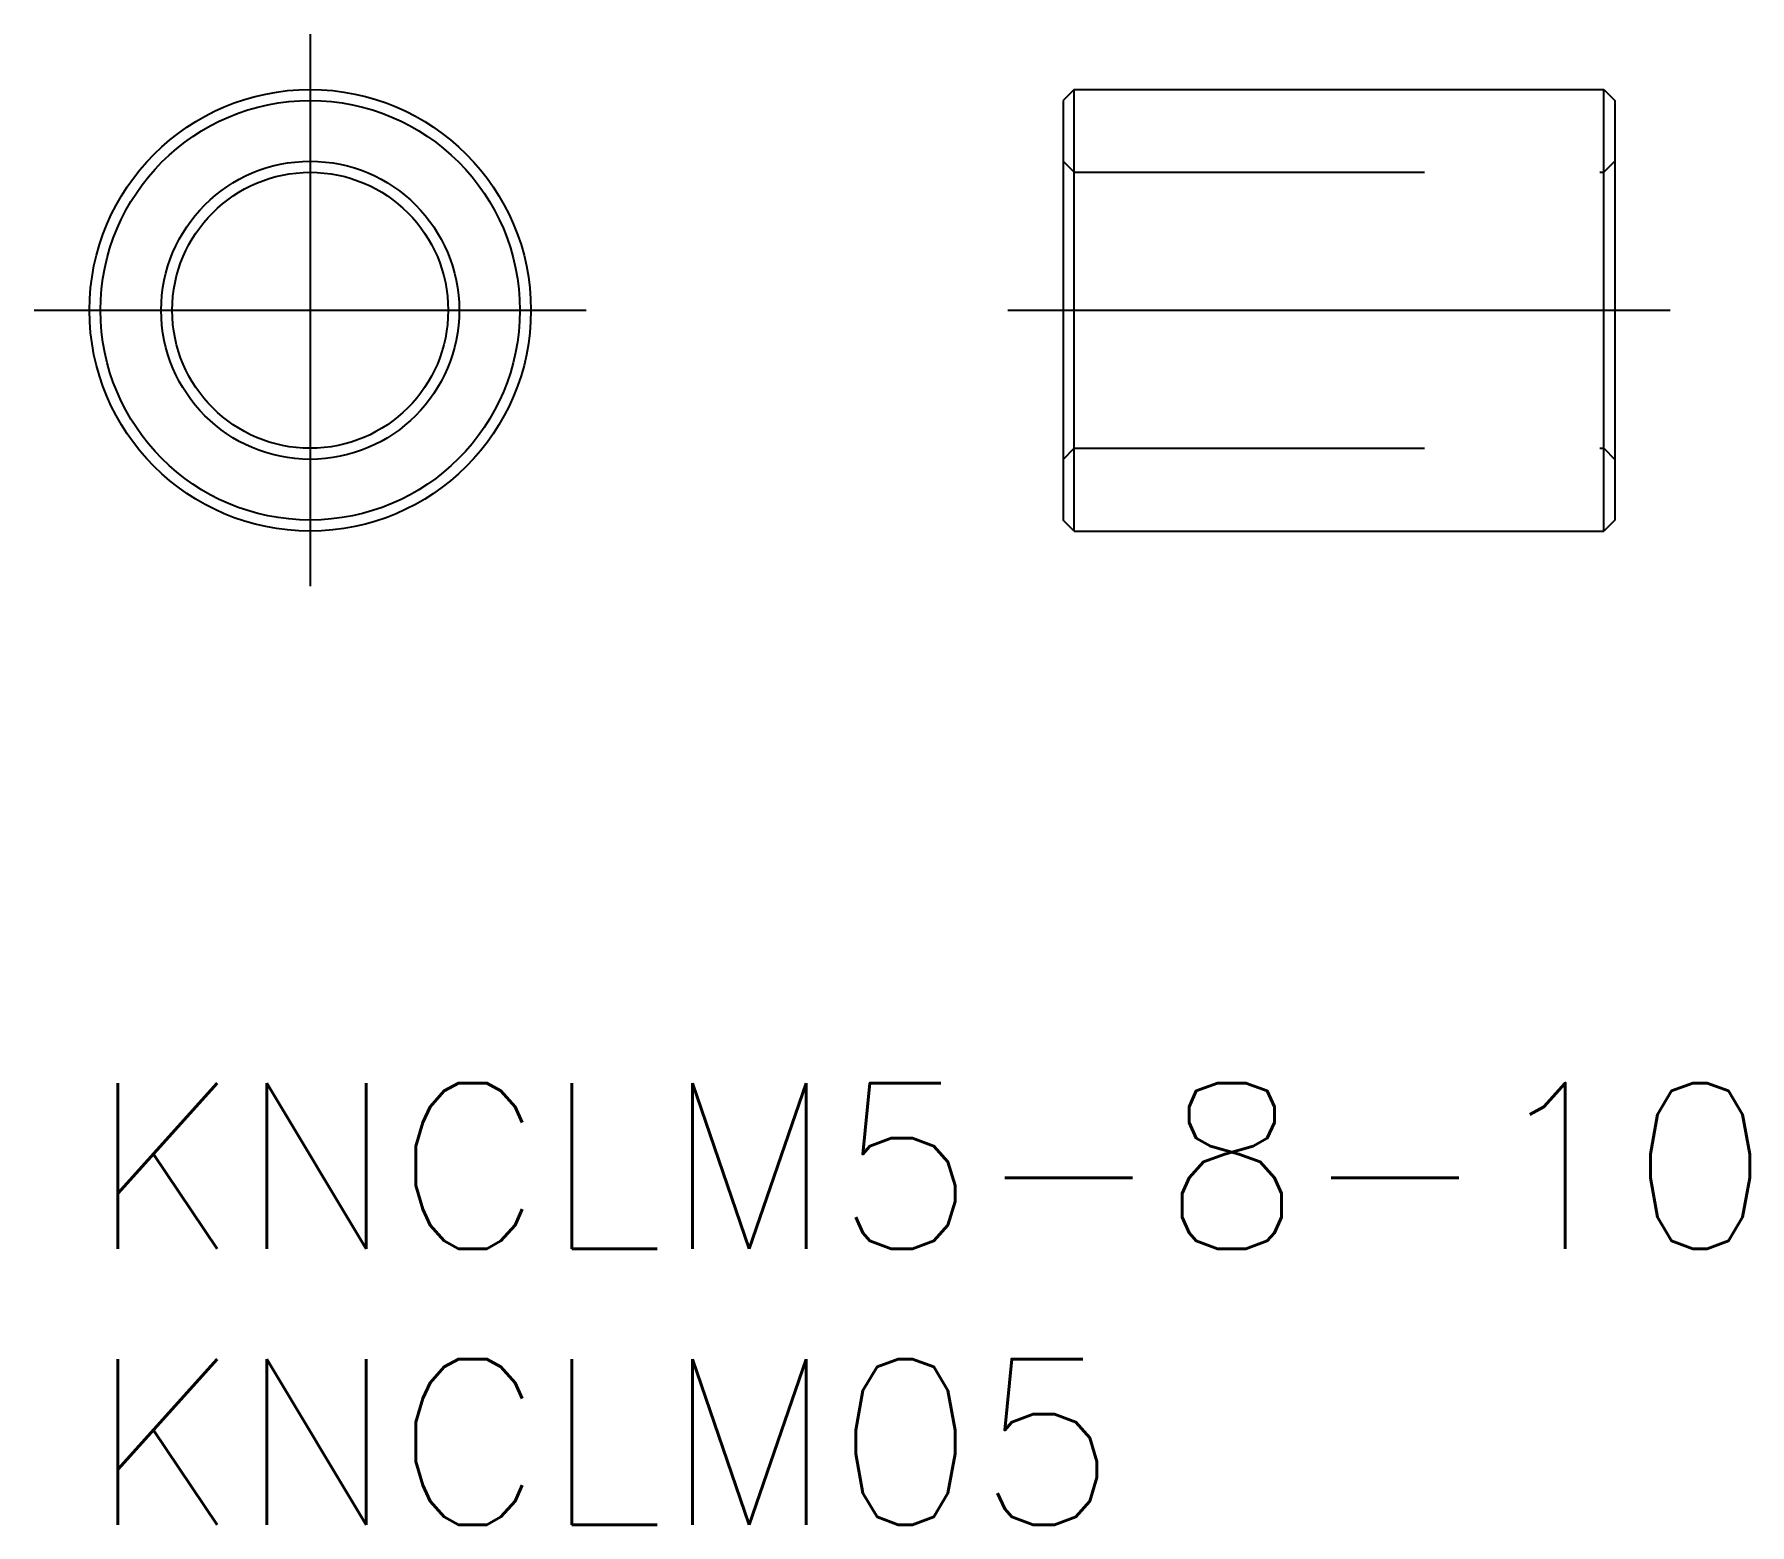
# Model space of a CAD drawing. Extents: x -1 to 30.1, y -8 to 19.
import ezdxf

# ---------------------------------------------------------------- set-up
doc = ezdxf.new("R2010")
doc.units = 0
doc.header["$LTSCALE"] = 0.5
doc.linetypes.add('CENTER', pattern=[50.8, 31.75, -6.35, 6.35, -6.35])
doc.linetypes.add('DASHED', pattern=[19.05, 12.7, -6.35])
for name, color, linetype in [('MSM_CENTER', 1, 'CENTER'), ('MSM_CONTINUOUS', 7, 'CONTINUOUS'), ('MSM_DASHED', 4, 'DASHED'), ('MSM_PART_NUMBER', 7, 'CONTINUOUS')]:
    doc.layers.add(name, color=color, linetype=linetype)
doc.styles.get("Standard").update_dxf_attribs({"font": 'txt.shx', "height": 1, "bigfont": 'bigfont.shx'})

# ---------------------------------------------------------------- blocks, each defined once
blk = doc.blocks.new('*U11')
at = {"layer": 'MSM_PART_NUMBER'}
blk.add_text('KNCLM5-8-10', height=3, dxfattribs=at).set_placement((0, -3))
blk = doc.blocks.new('*U12')
at = {"layer": 'MSM_PART_NUMBER'}
blk.add_text('KNCLM05', height=3, dxfattribs=at).set_placement((0, -8))

msp = doc.modelspace()

# ---------------------------------------------------------------- linework, layer by layer
at = {"layer": 'MSM_CENTER'}
for p, q in [((4, 19), (4, 9)), ((-1, 14), (9, 14)), ((16.643, 14), (28.643, 14))]:
    msp.add_line(p, q, dxfattribs=at)
at = {"layer": 'MSM_CONTINUOUS'}
for p, q in [((17.843, 18), (17.643, 17.8)), ((17.643, 17.8), (17.643, 10.2)), ((17.843, 18), (27.443, 18)), ((17.843, 10), (17.843, 18)), ((27.443, 10), (27.443, 18)), ((27.443, 18), (27.643, 17.8)), ((27.643, 17.8), (27.643, 10.2)), ((17.843, 10), (17.643, 10.2)), ((17.843, 10), (27.443, 10)), ((27.643, 10.2), (27.443, 10))]:
    msp.add_line(p, q, dxfattribs=at)
for radius in [4, 3.8, 2.7, 2.5]:
    msp.add_circle((4, 14), radius, dxfattribs=at)
at = {"layer": 'MSM_DASHED'}
for p, q in [((17.843, 16.5), (17.643, 16.7)), ((17.843, 16.5), (27.443, 16.5)), ((27.443, 16.5), (27.643, 16.7)), ((17.843, 11.5), (17.643, 11.3)), ((17.843, 11.5), (27.443, 11.5)), ((27.443, 11.5), (27.643, 11.3))]:
    msp.add_line(p, q, dxfattribs=at)

# ---------------------------------------------------------------- block references
at = {"layer": 'MSM_CONTINUOUS'}
for name in ['*U11', '*U12']:
    msp.add_blockref(name, (0, 0), dxfattribs=at)

doc.saveas('drawing.dxf')
